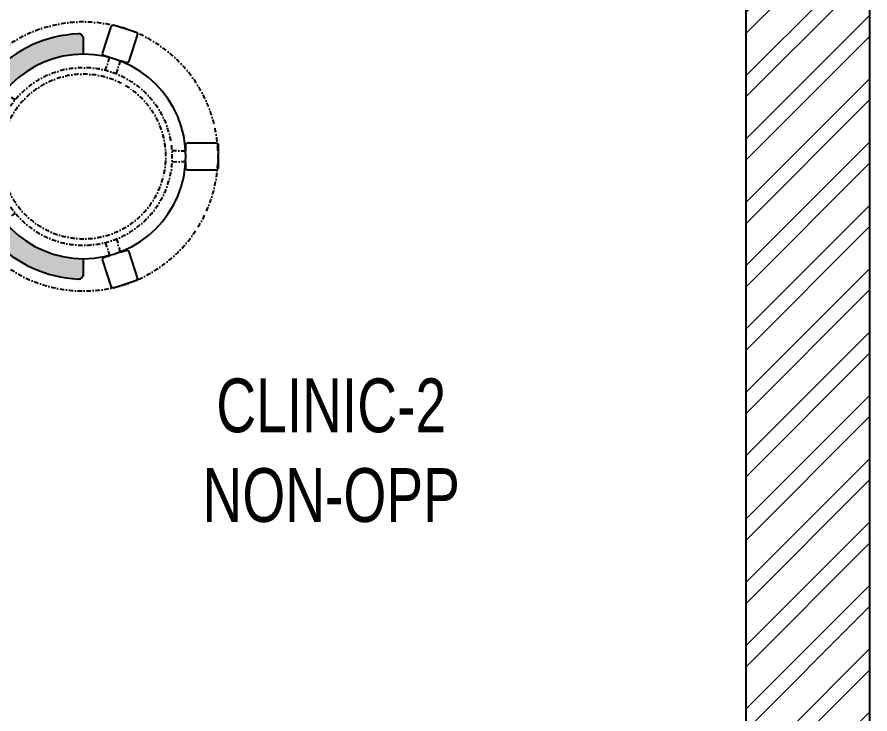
# Model space of a CAD drawing. Header units: feet. Extents: x 3261276 to 3279806, y -5766786 to -5760286.
# Drawn here: x 3278222 to 3279806, y -5762779 to -5761484 of the extents above; entities that cross this region are included whole.
import ezdxf

# ---------------------------------------------------------------- set-up
doc = ezdxf.new("R2010")
doc.units = ezdxf.units.FT
doc.header["$LTSCALE"] = 33
doc.header["$MEASUREMENT"] = 0
doc.linetypes.add('DASHDOT2', pattern=[0.5, 0.25, -0.125, 0, -0.125])
doc.layers.add('A-WALL', color=1, linetype='Continuous')
for name, color, linetype, lineweight in [('HATCH', 9, 'Continuous', 9), ('LENS-FURNITURE', 13, 'Continuous', 9), ('LENS_DIMENSION', 193, 'Continuous', 0), ('LENS_TEXT', 31, 'Continuous', 5), ('LN-ELEVATION-1', 81, 'Continuous', 25), ('LN-HATCH', 251, 'Continuous', 0)]:
    doc.layers.add(name, color=color, linetype=linetype, lineweight=lineweight)
doc.styles.get("Standard").update_dxf_attribs({"font": 'GILC____.TTF'})

# ---------------------------------------------------------------- blocks, each defined once
blk = doc.blocks.new('A$C4c1cf22f')
at = {"layer": 'LN-HATCH'}
h = blk.add_hatch(dxfattribs=at)
h.set_pattern_fill('ANSI32', color=256, scale=222)
h.set_pattern_definition([(45, (-3078826.564538453, 5459819.806017673), (-58.86663953378008, 58.86663953378008), []), (45, (-3078787.320112163, 5459819.806017673), (-58.86663953378008, 58.86663953378008), [])])
h.paths.add_polyline_path([(-4820, 0), (-4820, 230), (-10860, 230), (-10860, 0)])
h.paths.add_polyline_path([(-1690, 0), (-1690, 230), (-3790, 230), (-3790, 0)])
h.paths.add_polyline_path([(0, 0), (0, 6160), (-230, 6160), (-230, 2230), (-230, 450), (-660, 450), (-660, 0)])
h.paths.add_polyline_path([(-1460, 450), (-1460, 2230), (-1690, 2230), (-1690, 450)])
h.paths.add_polyline_path([(-230, 2000), (-230, 2230), (-790, 2230), (-790, 2000)])
h.paths.add_polyline_path([(-1690, 6270), (-1690, 6500), (-3790, 6500), (-3790, 6270)])
h.paths.add_polyline_path([(-4820, 6270), (-4820, 6500), (-16880, 6500), (-16880, 6270)])
h.paths.add_polyline_path([(-11880, 0), (-11880, 230), (-16880, 230), (-16880, 0)])
at = {"layer": 'A-WALL'}
for p, q in [((-230, 2230), (-230, 6160)), ((0, 0), (0, 6160))]:
    blk.add_line(p, q, dxfattribs=at)
blk = doc.blocks.new('DR STOOL')
at = {"layer": 'HATCH'}
h = blk.add_hatch(dxfattribs=at)
h.set_pattern_fill('ANSI36', color=250, angle=-90.00000000000001)
h.set_pattern_definition([(315, (-227.8099174643867, 917.3997257252777), (6.173926083235043, -1.683798022700468), [7.9375, -1.587499999999999, 0, -1.587499999999999])])
edge = h.paths.add_edge_path()
edge.add_line((-190.0000000041909, 4.511094e-10), (-218.6899174675346, 4.511094e-10))
edge.add_arc((-218.6899174670689, 9.120000000388245), 9.119999999940092, 177.6119845363388, 269.9999999996136, ccw=False)
edge.add_arc((-1.8626451e-09, 3.565219e-10), 228.000000002257, 2.3880154632688004, 177.6119845367313, ccw=False)
edge.add_arc((218.6899174633436, 9.120000000497384), 9.120000000051716, -90.00000000034493, 2.3880154629299, ccw=False)
edge.add_line((218.6899174633436, 4.511094e-10), (190, 4.511094e-10))
edge.add_arc((-1.8626451e-09, 4.511094e-10), 190.000000001979, -1.27e-14, 180)
at = {"layer": 'LN-ELEVATION-1', "color": 1, "ltscale": 100}
for p, q in [((-128.6221585394814, 215.4841044476634), (-165.2704676063731, 189.0243927398114)), ((-124.7228340068832, 214.8545704018979), (-128.6221585394814, 215.4841044476634)), ((-112.6981821293011, 198.1996966340157), (-124.7228340068832, 214.8545704018979)), ((124.7553772013634, 214.9803744515593), (112.5488144652918, 198.2845540212292)), ((128.7014972954057, 215.5933048763618), (124.7553772013634, 214.9803744515593)), ((128.7014972954057, 215.5933048763618), (124.7553772013634, 214.9803744515593)), ((165.1911288509145, 188.915192311113), (128.7014972954057, 215.5933048763618)), ((165.1911288509145, 188.915192311113), (128.7014972954057, 215.5933048763618)), ((-165.2704676063731, 189.0243927398114), (-165.9069543029182, 185.0820035930228)), ((-165.9069543029182, 185.0820035930228), (-153.8003208162263, 168.3135803133482)), ((153.6734594982117, 168.4294150282658), (165.7973639420234, 185.0121775862135)), ((165.7973639420234, 185.0121775862135), (165.1911288509145, 188.915192311113)), ((165.7973639420234, 185.0121775862135), (165.1911288509145, 188.915192311113)), ((-191.2928382232785, -35.45407700946089), (-242.9550312487409, -52.24013893969095)), ((-187.9259491492994, -37.1695928365807), (-191.2928382232785, -35.45407700946089)), ((-184.1424400564283, -48.81403796559607), (-187.9259491492994, -37.1695928365807)), ((188.0651108901948, -36.96233201187715), (184.0504167033359, -49.19388854173303)), ((191.3981811110861, -35.27656588272658), (188.0651108901948, -36.96233201187715)), ((243.0100176925771, -52.21682526778022), (191.3981811110861, -35.27656588272658)), ((-242.9550312487409, -52.24013893969095), (-244.7482102331705, -55.75945052818861)), ((-244.7482102331705, -55.75945052818861), (-230.7800458371639, -98.74904560100549)), ((230.715890809428, -98.7280946081737), (244.8123673382215, -55.78040257930116)), ((244.8123673382215, -55.78040257930116), (243.0100176925771, -52.21682526778022)), ((-173.8639617776498, -80.4479453730819), (-177.8421125086024, -68.2044548037811)), ((177.6922140880488, -68.56540505095472), (173.8739495249465, -80.1985000452405)), ((-227.2218665438704, -100.5620286722478), (-175.5596735184081, -83.7759667420105)), ((-175.5596735184081, -83.7759667420105), (-173.8639617776498, -80.4479453730819)), ((173.8739495249465, -80.1985000452405), (175.5794035866856, -83.5704969359358)), ((175.5794035866856, -83.5704969359358), (227.1912401677109, -100.5107563209894)), ((-230.7800458371639, -98.74904560100549), (-227.2218665438704, -100.5620286722478)), ((227.1912401677109, -100.5107563209894), (230.715890809428, -98.7280946081737)), ((-22.72193054761737, -190.2142363802995), (-25.39390889601782, -192.886214728569)), ((-25.39390889601782, -192.886214728569), (-25.39390889601782, -247.2070584567482)), ((-10.47823652112856, -190.2142363802995), (-22.72193054761737, -190.2142363802995)), ((22.78362171910703, -190.2142363802995), (9.910054048988968, -190.2142363802995)), ((25.42475448176265, -192.8553691428751), (22.78362171910703, -190.2142363802995)), ((25.42475448176265, -247.1762128710543), (25.42475448176265, -192.8553691428751)), ((-25.39390889601782, -247.2070584567482), (-22.60096735274419, -250)), ((-22.60096735274419, -250), (22.60096735274419, -250)), ((22.60096735274419, -250), (25.42475448176265, -247.1762128710543))]:
    blk.add_line(p, q, dxfattribs=at)
at = {"layer": 'LN-ELEVATION-1', "linetype": 'DASHDOT2'}
for p, q in [((-92.92521573789418, 170.8129362839827), (-112.6981821293011, 198.1996966340157)), ((112.5488144652918, 198.2845540212292), (92.69529851106927, 171.1294289919315)), ((-153.8003208162263, 168.3135803133482), (-134.1093360339291, 141.0403694751003)), ((-103.4542870586738, 159.9154408004979), (-93.52748446213081, 167.0824927485227)), ((-88.15393704269081, 139.4771787207864), (-103.4542870586738, 159.9154408004979)), ((-93.52748446213081, 167.0824927485227), (-92.92521573789418, 170.8129362839827)), ((103.6608748426661, 159.8406005539291), (88.19885099539533, 139.4487815762331)), ((92.69529851106927, 171.1294289919315), (93.26858203159645, 167.4385604566923)), ((93.26858203159645, 167.4385604566923), (103.6608748426661, 159.8406005539291)), ((133.7372852512635, 141.1612321265929), (153.6734594982117, 168.4294150282658)), ((-130.4219571123831, 140.4450534014686), (-119.9844727469608, 147.9808124662595)), ((-119.9844727469608, 147.9808124662595), (-105.3687285655178, 126.9741353208374)), ((105.4096150295809, 126.94019481352), (120.1194891873747, 147.8074627162714)), ((120.1194891873747, 147.8074627162714), (130.0033113472163, 140.5812532722048)), ((-134.1093360339291, 141.0403694751003), (-130.4219571123831, 140.4450534014686)), ((130.0033113472163, 140.5812532722048), (133.7372852512635, 141.1612321265929)), ((-159.954806596972, -40.49024384317454), (-184.1424400564283, -48.81403796559607)), ((184.0504167033359, -49.19388854173303), (159.8786162491887, -40.79004861696012)), ((-177.8421125086024, -68.2044548037811), (-153.4148110738024, -60.73628028803068)), ((153.3006618716754, -61.02382378749462), (177.6922140880488, -68.56540505095472)), ((-10.92024635523557, -164.6382343793375), (-10.47823652112856, -190.2142363802995)), ((9.910054048988968, -190.2142363802995), (10.35584833659231, -164.674698740353))]:
    blk.add_line(p, q, dxfattribs=at)
at = {"layer": 'LN-ELEVATION-1', "color": 1, "ltscale": 100}
blk.add_lwpolyline([(-190.0000000023283, 0), (-218.6899174656719, 0, -0.4264743413925903), (-227.8019973598421, 9.5, -0.959166304662544), (227.8019973593764, 9.5, -0.4264743413925903), (218.6899174647406, 0), (190.0000000013969, 0)], format="xyb", dxfattribs=at)
at = {"layer": 'LN-ELEVATION-1', "linetype": 'DASHDOT2'}
for radius in [250, 165, 153]:
    blk.add_circle((0, 0), radius, dxfattribs=at)
at = {"layer": 'LN-ELEVATION-1', "color": 1, "ltscale": 100}
blk.add_circle((0, 0), 190, dxfattribs=at)

msp = doc.modelspace()

# ---------------------------------------------------------------- block references
at = {"layer": 'LENS-FURNITURE', "xscale": -1, "rotation": 90}
msp.add_blockref('DR STOOL', (3278345.126192621, -5761743.038768994), dxfattribs=at)
at = {"layer": 'LENS_DIMENSION'}
msp.add_blockref('A$C4c1cf22f', (3279806.491754389, -5766785.899322907), dxfattribs=at)

# ---------------------------------------------------------------- texts
at = {"layer": 'LENS_TEXT', "linetype": 'Continuous', "ltscale": 3, "insert": (3278805.363736452, -5762289.769435057), "char_height": 100, "attachment_point": 5}
msp.add_mtext_dynamic_manual_height_columns('CLINIC-2\\PNON-OPP', width=730.5073781448633, gutter_width=0.9999999999999992, heights=[0], dxfattribs=at)

doc.saveas('drawing.dxf')
